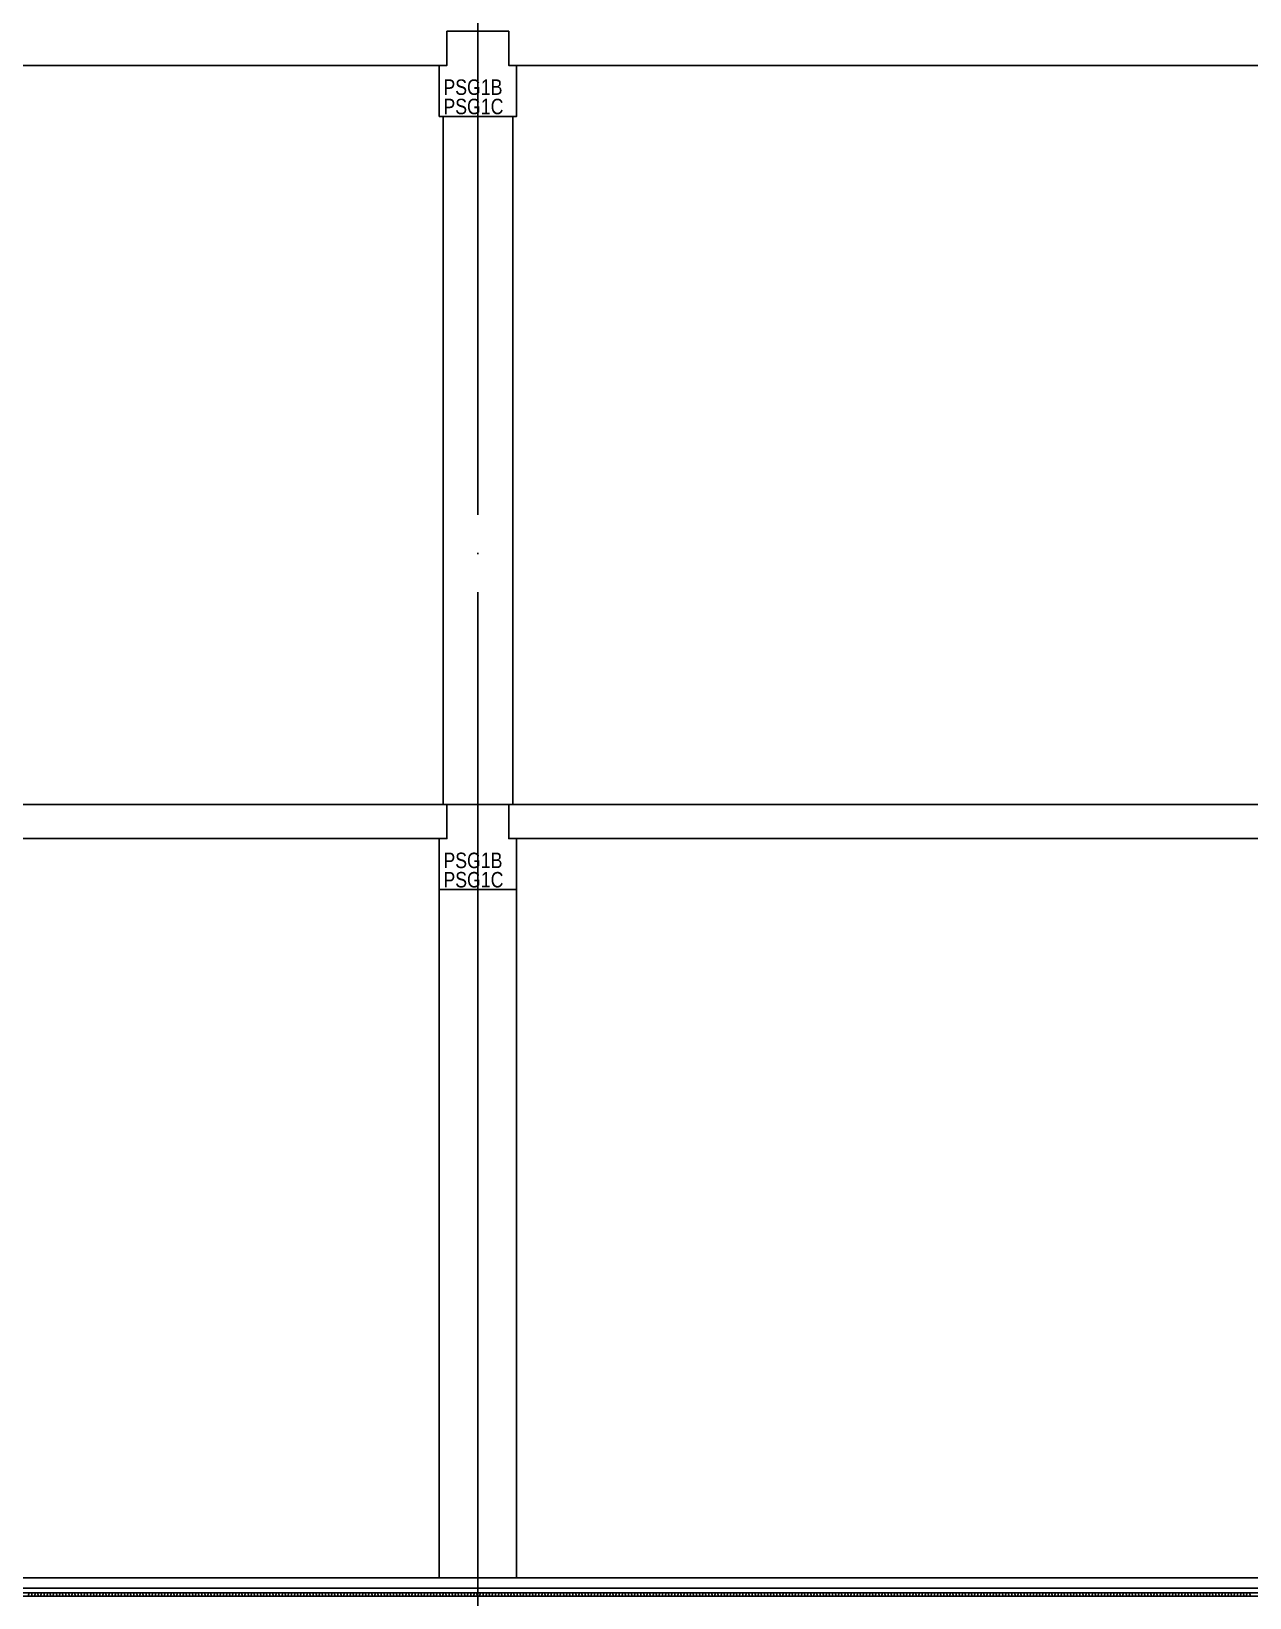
# Model space of a CAD drawing. Header units: millimetres. Extents: x 4754612 to 5801174, y 2368242 to 2777223.
# Drawn here: x 5044885 to 5060649, y 2577492 to 2597750 of the extents above; entities that cross this region are included whole.
import ezdxf
from ezdxf.enums import TextEntityAlignment as Align

# ---------------------------------------------------------------- set-up
doc = ezdxf.new("R2010")
doc.units = ezdxf.units.MM
doc.header["$LTSCALE"] = 1000
doc.linetypes.add('CEN', pattern=[6.2, 6, -0.1, 0, -0.1])
doc.layers.get('DEFPOINTS').update_dxf_attribs({"color": 151})
for name, color, linetype in [('A-ELE-8', 8, 'Continuous'), ('A-HAT-251', 251, 'Continuous'), ('A-중심선', 10, 'CEN'), ('CON', 2, 'Continuous'), ('ELE-2', 4, 'Continuous'), ('ELE06', 6, 'Continuous')]:
    doc.layers.add(name, color=color, linetype=linetype)
doc.styles.add('A.NARROW', font='ARIALN.TTF')

# ---------------------------------------------------------------- blocks, each defined once
blk = doc.blocks.new('*U33')
at = {"layer": 'A-HAT-251'}
for points in [[(79511, 0), (79483, 0), (79471, 45), (79443, 45), (79431, 0)], [(79591, 0), (79563, 0), (79551, 45), (79523, 45), (79511, 0)], [(79671, 0), (79643, 0), (79631, 45), (79603, 45), (79591, 0)], [(79751, 0), (79723, 0), (79711, 45), (79683, 45), (79671, 0)], [(79831, 0), (79803, 0), (79791, 45), (79763, 45), (79751, 0)], [(79911, 0), (79883, 0), (79871, 45), (79843, 45), (79831, 0)], [(79991, 0), (79963, 0), (79951, 45), (79923, 45), (79911, 0)], [(80071, 0), (80043, 0), (80031, 45), (80003, 45), (79991, 0)], [(80151, 0), (80123, 0), (80111, 45), (80083, 45), (80071, 0)], [(80231, 0), (80203, 0), (80191, 45), (80163, 45), (80151, 0)], [(80311, 0), (80283, 0), (80271, 45), (80243, 45), (80231, 0)], [(80391, 0), (80363, 0), (80351, 45), (80323, 45), (80311, 0)], [(80471, 0), (80443, 0), (80431, 45), (80403, 45), (80391, 0)], [(80551, 0), (80523, 0), (80511, 45), (80483, 45), (80471, 0)], [(80631, 0), (80603, 0), (80591, 45), (80563, 45), (80551, 0)], [(80711, 0), (80683, 0), (80671, 45), (80643, 45), (80631, 0)], [(80791, 0), (80763, 0), (80751, 45), (80723, 45), (80711, 0)], [(80871, 0), (80843, 0), (80831, 45), (80803, 45), (80791, 0)], [(80951, 0), (80923, 0), (80911, 45), (80883, 45), (80871, 0)], [(81031, 0), (81003, 0), (80991, 45), (80963, 45), (80951, 0)], [(81111, 0), (81083, 0), (81071, 45), (81043, 45), (81031, 0)], [(81191, 0), (81163, 0), (81151, 45), (81123, 45), (81111, 0)], [(81271, 0), (81243, 0), (81231, 45), (81203, 45), (81191, 0)], [(81351, 0), (81323, 0), (81311, 45), (81283, 45), (81271, 0)], [(81431, 0), (81403, 0), (81391, 45), (81363, 45), (81351, 0)], [(81511, 0), (81483, 0), (81471, 45), (81443, 45), (81431, 0)], [(81591, 0), (81563, 0), (81551, 45), (81523, 45), (81511, 0)], [(81671, 0), (81643, 0), (81631, 45), (81603, 45), (81591, 0)], [(81751, 0), (81723, 0), (81711, 45), (81683, 45), (81671, 0)], [(81831, 0), (81803, 0), (81791, 45), (81763, 45), (81751, 0)], [(81911, 0), (81883, 0), (81871, 45), (81843, 45), (81831, 0)], [(81991, 0), (81963, 0), (81951, 45), (81923, 45), (81911, 0)], [(82071, 0), (82043, 0), (82031, 45), (82003, 45), (81991, 0)], [(82151, 0), (82123, 0), (82111, 45), (82083, 45), (82071, 0)], [(82231, 0), (82203, 0), (82191, 45), (82163, 45), (82151, 0)], [(82311, 0), (82283, 0), (82271, 45), (82243, 45), (82231, 0)], [(82391, 0), (82363, 0), (82351, 45), (82323, 45), (82311, 0)], [(82471, 0), (82443, 0), (82431, 45), (82403, 45), (82391, 0)], [(82551, 0), (82523, 0), (82511, 45), (82483, 45), (82471, 0)], [(82631, 0), (82603, 0), (82591, 45), (82563, 45), (82551, 0)], [(82711, 0), (82683, 0), (82671, 45), (82643, 45), (82631, 0)], [(82791, 0), (82763, 0), (82751, 45), (82723, 45), (82711, 0)], [(82871, 0), (82843, 0), (82831, 45), (82803, 45), (82791, 0)], [(82951, 0), (82923, 0), (82911, 45), (82883, 45), (82871, 0)], [(83031, 0), (83003, 0), (82991, 45), (82963, 45), (82951, 0)], [(83111, 0), (83083, 0), (83071, 45), (83043, 45), (83031, 0)], [(83191, 0), (83163, 0), (83151, 45), (83123, 45), (83111, 0)], [(83271, 0), (83243, 0), (83231, 45), (83203, 45), (83191, 0)], [(83351, 0), (83323, 0), (83311, 45), (83283, 45), (83271, 0)], [(83431, 0), (83403, 0), (83391, 45), (83363, 45), (83351, 0)], [(83511, 0), (83483, 0), (83471, 45), (83443, 45), (83431, 0)], [(83591, 0), (83563, 0), (83551, 45), (83523, 45), (83511, 0)], [(83671, 0), (83643, 0), (83631, 45), (83603, 45), (83591, 0)], [(83751, 0), (83723, 0), (83711, 45), (83683, 45), (83671, 0)], [(83831, 0), (83803, 0), (83791, 45), (83763, 45), (83751, 0)], [(83911, 0), (83883, 0), (83871, 45), (83843, 45), (83831, 0)], [(83991, 0), (83963, 0), (83951, 45), (83923, 45), (83911, 0)], [(84071, 0), (84043, 0), (84031, 45), (84003, 45), (83991, 0)], [(84151, 0), (84123, 0), (84111, 45), (84083, 45), (84071, 0)], [(84231, 0), (84203, 0), (84191, 45), (84163, 45), (84151, 0)], [(84311, 0), (84283, 0), (84271, 45), (84243, 45), (84231, 0)], [(84391, 0), (84363, 0), (84351, 45), (84323, 45), (84311, 0)], [(84471, 0), (84443, 0), (84431, 45), (84403, 45), (84391, 0)], [(84551, 0), (84523, 0), (84511, 45), (84483, 45), (84471, 0)], [(84631, 0), (84603, 0), (84591, 45), (84563, 45), (84551, 0)], [(84711, 0), (84683, 0), (84671, 45), (84643, 45), (84631, 0)], [(84791, 0), (84763, 0), (84751, 45), (84723, 45), (84711, 0)], [(84871, 0), (84843, 0), (84831, 45), (84803, 45), (84791, 0)], [(84951, 0), (84923, 0), (84911, 45), (84883, 45), (84871, 0)], [(85031, 0), (85003, 0), (84991, 45), (84963, 45), (84951, 0)], [(85111, 0), (85083, 0), (85071, 45), (85043, 45), (85031, 0)], [(85191, 0), (85163, 0), (85151, 45), (85123, 45), (85111, 0)], [(85271, 0), (85243, 0), (85231, 45), (85203, 45), (85191, 0)], [(85351, 0), (85323, 0), (85311, 45), (85283, 45), (85271, 0)], [(85431, 0), (85403, 0), (85391, 45), (85363, 45), (85351, 0)], [(85511, 0), (85483, 0), (85471, 45), (85443, 45), (85431, 0)], [(85591, 0), (85563, 0), (85551, 45), (85523, 45), (85511, 0)], [(85671, 0), (85643, 0), (85631, 45), (85603, 45), (85591, 0)], [(85751, 0), (85723, 0), (85711, 45), (85683, 45), (85671, 0)], [(85831, 0), (85803, 0), (85791, 45), (85763, 45), (85751, 0)], [(85911, 0), (85883, 0), (85871, 45), (85843, 45), (85831, 0)], [(85991, 0), (85963, 0), (85951, 45), (85923, 45), (85911, 0)], [(86071, 0), (86043, 0), (86031, 45), (86003, 45), (85991, 0)], [(86151, 0), (86123, 0), (86111, 45), (86083, 45), (86071, 0)], [(86231, 0), (86203, 0), (86191, 45), (86163, 45), (86151, 0)], [(86311, 0), (86283, 0), (86271, 45), (86243, 45), (86231, 0)], [(86391, 0), (86363, 0), (86351, 45), (86323, 45), (86311, 0)], [(86471, 0), (86443, 0), (86431, 45), (86403, 45), (86391, 0)], [(86551, 0), (86523, 0), (86511, 45), (86483, 45), (86471, 0)], [(86631, 0), (86603, 0), (86591, 45), (86563, 45), (86551, 0)], [(86711, 0), (86683, 0), (86671, 45), (86643, 45), (86631, 0)], [(86791, 0), (86763, 0), (86751, 45), (86723, 45), (86711, 0)], [(86871, 0), (86843, 0), (86831, 45), (86803, 45), (86791, 0)], [(86951, 0), (86923, 0), (86911, 45), (86883, 45), (86871, 0)], [(87031, 0), (87003, 0), (86991, 45), (86963, 45), (86951, 0)], [(87111, 0), (87083, 0), (87071, 45), (87043, 45), (87031, 0)], [(87191, 0), (87163, 0), (87151, 45), (87123, 45), (87111, 0)], [(87271, 0), (87243, 0), (87231, 45), (87203, 45), (87191, 0)], [(87351, 0), (87323, 0), (87311, 45), (87283, 45), (87271, 0)], [(87431, 0), (87403, 0), (87391, 45), (87363, 45), (87351, 0)], [(87511, 0), (87483, 0), (87471, 45), (87443, 45), (87431, 0)], [(87591, 0), (87563, 0), (87551, 45), (87523, 45), (87511, 0)], [(87671, 0), (87643, 0), (87631, 45), (87603, 45), (87591, 0)], [(87751, 0), (87723, 0), (87711, 45), (87683, 45), (87671, 0)], [(87831, 0), (87803, 0), (87791, 45), (87763, 45), (87751, 0)], [(87911, 0), (87883, 0), (87871, 45), (87843, 45), (87831, 0)], [(87991, 0), (87963, 0), (87951, 45), (87923, 45), (87911, 0)], [(88071, 0), (88043, 0), (88031, 45), (88003, 45), (87991, 0)], [(88151, 0), (88123, 0), (88111, 45), (88083, 45), (88071, 0)], [(88231, 0), (88203, 0), (88191, 45), (88163, 45), (88151, 0)], [(88311, 0), (88283, 0), (88271, 45), (88243, 45), (88231, 0)], [(88391, 0), (88363, 0), (88351, 45), (88323, 45), (88311, 0)], [(88471, 0), (88443, 0), (88431, 45), (88403, 45), (88391, 0)], [(88551, 0), (88523, 0), (88511, 45), (88483, 45), (88471, 0)], [(88631, 0), (88603, 0), (88591, 45), (88563, 45), (88551, 0)], [(88711, 0), (88683, 0), (88671, 45), (88643, 45), (88631, 0)], [(88791, 0), (88763, 0), (88751, 45), (88723, 45), (88711, 0)], [(88871, 0), (88843, 0), (88831, 45), (88803, 45), (88791, 0)], [(88951, 0), (88923, 0), (88911, 45), (88883, 45), (88871, 0)], [(89031, 0), (89003, 0), (88991, 45), (88963, 45), (88951, 0)], [(89111, 0), (89083, 0), (89071, 45), (89043, 45), (89031, 0)], [(89191, 0), (89163, 0), (89151, 45), (89123, 45), (89111, 0)], [(89271, 0), (89243, 0), (89231, 45), (89203, 45), (89191, 0)], [(89351, 0), (89323, 0), (89311, 45), (89283, 45), (89271, 0)], [(89431, 0), (89403, 0), (89391, 45), (89363, 45), (89351, 0)], [(89511, 0), (89483, 0), (89471, 45), (89443, 45), (89431, 0)], [(89591, 0), (89563, 0), (89551, 45), (89523, 45), (89511, 0)], [(89671, 0), (89643, 0), (89631, 45), (89603, 45), (89591, 0)], [(89751, 0), (89723, 0), (89711, 45), (89683, 45), (89671, 0)], [(89831, 0), (89803, 0), (89791, 45), (89763, 45), (89751, 0)], [(89911, 0), (89883, 0), (89871, 45), (89843, 45), (89831, 0)], [(89991, 0), (89963, 0), (89951, 45), (89923, 45), (89911, 0)], [(90071, 0), (90043, 0), (90031, 45), (90003, 45), (89991, 0)], [(90151, 0), (90123, 0), (90111, 45), (90083, 45), (90071, 0)], [(90231, 0), (90203, 0), (90191, 45), (90163, 45), (90151, 0)], [(90311, 0), (90283, 0), (90271, 45), (90243, 45), (90231, 0)], [(90391, 0), (90363, 0), (90351, 45), (90323, 45), (90311, 0)], [(90471, 0), (90443, 0), (90431, 45), (90403, 45), (90391, 0)], [(90551, 0), (90523, 0), (90511, 45), (90483, 45), (90471, 0)], [(90631, 0), (90603, 0), (90591, 45), (90563, 45), (90551, 0)], [(90711, 0), (90683, 0), (90671, 45), (90643, 45), (90631, 0)], [(90791, 0), (90763, 0), (90751, 45), (90723, 45), (90711, 0)], [(90871, 0), (90843, 0), (90831, 45), (90803, 45), (90791, 0)], [(90951, 0), (90923, 0), (90911, 45), (90883, 45), (90871, 0)], [(91031, 0), (91003, 0), (90991, 45), (90963, 45), (90951, 0)], [(91111, 0), (91083, 0), (91071, 45), (91043, 45), (91031, 0)], [(91191, 0), (91163, 0), (91151, 45), (91123, 45), (91111, 0)], [(91271, 0), (91243, 0), (91231, 45), (91203, 45), (91191, 0)], [(91351, 0), (91323, 0), (91311, 45), (91283, 45), (91271, 0)], [(91431, 0), (91403, 0), (91391, 45), (91363, 45), (91351, 0)], [(91511, 0), (91483, 0), (91471, 45), (91443, 45), (91431, 0)], [(91591, 0), (91563, 0), (91551, 45), (91523, 45), (91511, 0)], [(91671, 0), (91643, 0), (91631, 45), (91603, 45), (91591, 0)], [(91751, 0), (91723, 0), (91711, 45), (91683, 45), (91671, 0)], [(91831, 0), (91803, 0), (91791, 45), (91763, 45), (91751, 0)], [(91911, 0), (91883, 0), (91871, 45), (91843, 45), (91831, 0)], [(91991, 0), (91963, 0), (91951, 45), (91923, 45), (91911, 0)], [(92071, 0), (92043, 0), (92031, 45), (92003, 45), (91991, 0)], [(92151, 0), (92123, 0), (92111, 45), (92083, 45), (92071, 0)], [(92231, 0), (92203, 0), (92191, 45), (92163, 45), (92151, 0)], [(92311, 0), (92283, 0), (92271, 45), (92243, 45), (92231, 0)], [(92391, 0), (92363, 0), (92351, 45), (92323, 45), (92311, 0)], [(92471, 0), (92443, 0), (92431, 45), (92403, 45), (92391, 0)], [(92551, 0), (92523, 0), (92511, 45), (92483, 45), (92471, 0)], [(92631, 0), (92603, 0), (92591, 45), (92563, 45), (92551, 0)], [(92711, 0), (92683, 0), (92671, 45), (92643, 45), (92631, 0)], [(92791, 0), (92763, 0), (92751, 45), (92723, 45), (92711, 0)], [(92871, 0), (92843, 0), (92831, 45), (92803, 45), (92791, 0)], [(92951, 0), (92923, 0), (92911, 45), (92883, 45), (92871, 0)], [(93031, 0), (93003, 0), (92991, 45), (92963, 45), (92951, 0)], [(93111, 0), (93083, 0), (93071, 45), (93043, 45), (93031, 0)], [(93191, 0), (93163, 0), (93151, 45), (93123, 45), (93111, 0)], [(93271, 0), (93243, 0), (93231, 45), (93203, 45), (93191, 0)], [(93351, 0), (93323, 0), (93311, 45), (93283, 45), (93271, 0)], [(93431, 0), (93403, 0), (93391, 45), (93363, 45), (93351, 0)], [(93511, 0), (93483, 0), (93471, 45), (93443, 45), (93431, 0)], [(93591, 0), (93563, 0), (93551, 45), (93523, 45), (93511, 0)], [(93671, 0), (93643, 0), (93631, 45), (93603, 45), (93591, 0)], [(93751, 0), (93723, 0), (93711, 45), (93683, 45), (93671, 0)], [(93831, 0), (93803, 0), (93791, 45), (93763, 45), (93751, 0)], [(93911, 0), (93883, 0), (93871, 45), (93843, 45), (93831, 0)], [(93991, 0), (93963, 0), (93951, 45), (93923, 45), (93911, 0)], [(94071, 0), (94043, 0), (94031, 45), (94003, 45), (93991, 0)], [(94151, 0), (94123, 0), (94111, 45), (94083, 45), (94071, 0)], [(94231, 0), (94203, 0), (94191, 45), (94163, 45), (94151, 0)], [(94311, 0), (94283, 0), (94271, 45), (94243, 45), (94231, 0)], [(94391, 0), (94363, 0), (94351, 45), (94323, 45), (94311, 0)], [(94471, 0), (94443, 0), (94431, 45), (94403, 45), (94391, 0)], [(94551, 0), (94523, 0), (94511, 45), (94483, 45), (94471, 0)], [(94631, 0), (94603, 0), (94591, 45), (94563, 45), (94551, 0)], [(94711, 0), (94683, 0), (94671, 45), (94643, 45), (94631, 0)], [(94791, 0), (94763, 0), (94751, 45), (94723, 45), (94711, 0)], [(94871, 0), (94843, 0), (94831, 45), (94803, 45), (94791, 0)], [(94951, 0), (94923, 0), (94911, 45), (94883, 45), (94871, 0)], [(95031, 0), (95003, 0), (94991, 45), (94963, 45), (94951, 0)], [(95111, 0), (95083, 0), (95071, 45), (95043, 45), (95031, 0)], [(95191, 0), (95163, 0), (95151, 45), (95123, 45), (95111, 0)], [(95271, 0), (95243, 0), (95231, 45), (95203, 45), (95191, 0)]]:
    blk.add_lwpolyline(points, dxfattribs=at)
blk = doc.blocks.new('zw$CF19')
at = {"layer": 'CON'}
blk.add_lwpolyline([(-500, -1100), (-500, -440), (-400, -440), (-400, 0), (400, 0), (400, -440), (500, -440), (500, -1100)], close=True, dxfattribs=at)
at = {"layer": 'DEFPOINTS', "style": 'A.NARROW'}
for s, p in [('PSG1B', (-446, -722, 0)), ('PSG1C', (-446, -972, 0))]:
    blk.add_text(s, height=200, dxfattribs=at).set_placement(p, align=Align.MIDDLE_LEFT)

msp = doc.modelspace()

# ---------------------------------------------------------------- linework, layer by layer
at = {"layer": 'A-ELE-8'}
for p, q in [((5050213.3, 2596649.621), (5050213.3, 2587749.621)), ((5051113.3, 2596649.621), (5051113.3, 2587749.621)), ((5050163.3, 2586649.621), (5050163.3, 2577749.621)), ((5051163.3, 2586649.621), (5051163.3, 2577749.621))]:
    msp.add_line(p, q, dxfattribs=at)
at = {"layer": 'A-중심선', "ltscale": 5}
for p, q in [((5050663.3, 2560495.412), (5050663.3, 2645427.791)), ((4867905.529, 2587749.621), (5176073.3, 2587749.621)), ((4867905.529, 2577749.621), (5176073.3, 2577749.621))]:
    msp.add_line(p, q, dxfattribs=at)
at = {"layer": 'CON'}
for p, q in [((5040163.3, 2597309.621), (5050163.3, 2597309.621)), ((5051163.3, 2597309.621), (5061163.3, 2597309.621)), ((4907563.3, 2587749.621), (5116763.3, 2587749.621)), ((5040163.3, 2587309.621), (5050163.3, 2587309.621)), ((5051163.3, 2587309.621), (5061163.3, 2587309.621)), ((5116763.3, 2577509.621), (4908363.3, 2577509.621))]:
    msp.add_line(p, q, dxfattribs=at)
at = {"layer": 'ELE-2'}
for p, q in [((5116763.3, 2577749.621), (4908363.3, 2577749.621)), ((4908363.3, 2577614.621), (5116763.3, 2577614.621)), ((4908363.3, 2577554.621), (5116763.3, 2577554.621))]:
    msp.add_line(p, q, dxfattribs=at)

# ---------------------------------------------------------------- block references
at = {"layer": 'CON'}
for p in [(5050663.3, 2597749.621), (5050663.3, 2587749.621)]:
    msp.add_blockref('zw$CF19', p, dxfattribs=at)
at = {"layer": 'ELE06', "color": 6, "xscale": 1.000013798092659, "yscale": 1.000013798092659, "zscale": 1.000013798092659}
msp.add_blockref('*U33', (4965413.445, 2577509.621), dxfattribs=at)

doc.saveas('drawing.dxf')
